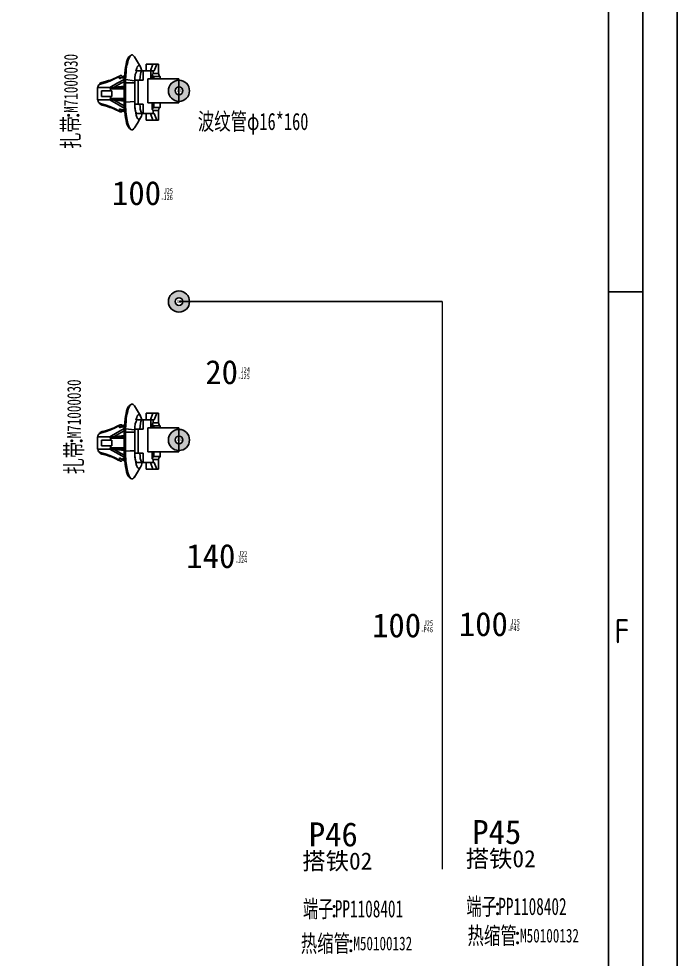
# Model space of a CAD drawing. Header units: millimetres. Extents: x -2653 to 6698, y -4403 to -42.
# Drawn here: x 907.6 to 1003.6, y -939.5 to -802.5 of the extents above; entities that cross this region are included whole.
import ezdxf
from ezdxf.enums import TextEntityAlignment as Align

# ---------------------------------------------------------------- set-up
doc = ezdxf.new("R2010")
doc.units = ezdxf.units.MM
doc.header["$MEASUREMENT"] = 0
for name, color, linetype in [('21', 7, 'Continuous'), ('4', 4, 'Continuous'), ('文字', 3, 'Continuous'), ('管-供应商', 43, 'Continuous'), ('管-内径', 2, 'Continuous'), ('管-名称', 59, 'Continuous'), ('管-外径', 6, 'Continuous'), ('管-编码', 58, 'Continuous'), ('节点长度', 1, 'Continuous'), ('节点长度-L', 32, 'Continuous'), ('虚拟连接器-功能', 63, 'Continuous'), ('虚拟连接器-名称', 53, 'Continuous'), ('虚拟连接器-编码', 52, 'Continuous'), ('轮廓线', 7, 'Continuous'), ('附件-供应商', 43, 'Continuous'), ('附件-名称', 53, 'Continuous'), ('附件-数量', 21, 'Continuous'), ('附件-编码', 52, 'Continuous')]:
    doc.layers.add(name, color=color, linetype=linetype)
for name, color, linetype, plot in [('供方编码', 51, 'Continuous', False), ('备注', 4, 'Continuous', False), ('管-ID', 7, 'Continuous', False), ('管-L', 38, 'Continuous', False), ('管-不打印', 2, 'Continuous', False), ('管-位置', 18, 'Continuous', False), ('管-单位', 2, 'Continuous', False), ('管-工位', 4, 'Continuous', False), ('管-开口', 64, 'Continuous', False), ('管-数量', 6, 'Continuous', False), ('管-类别', 56, 'Continuous', False), ('管-规格', 56, 'Continuous', False), ('管-重叠值', 49, 'Continuous', False), ('管-颜色', 14, 'Continuous', False), ('节点长度-E1', 53, 'Continuous', False), ('节点长度-E2', 53, 'Continuous', False), ('节点长度-不打印', 14, 'Continuous', False), ('虚拟连接器-不打印', 1, 'Continuous', False), ('虚拟连接器-位置', 12, 'Continuous', False), ('虚拟连接器-数量', 4, 'Continuous', False), ('附件-不打印', 2, 'Continuous', False), ('隐藏-节点长度辅助', 202, 'Continuous', False), ('隐藏-辅助信息', 3, 'Continuous', False)]:
    doc.layers.add(name, color=color, linetype=linetype, plot=plot)
doc.styles.add('CL', font='', dxfattribs={"height": 2})
doc.styles.add('GBHZ', font='gbenor.shx', dxfattribs={"bigfont": 'gbcbig.shx'})
doc.styles.add('灯泡', font='', dxfattribs={"width": 0.7})
doc.styles.get('CL').set_extended_font_data('SimSun')
doc.styles.get('灯泡').set_extended_font_data('NSimSun')

# ---------------------------------------------------------------- blocks, each defined once
blk = doc.blocks.new('010016')
at = {"lineweight": 25}
blk.add_line((2045.56, 1138.11), (2046.98, 1138.11), dxfattribs=at)
at = {"color": 0}
for p, q in [((2044.95, 1134.7), (2044.95, 1130.15)), ((2048.45, 1134.7), (2048.45, 1130.15)), ((2044.95, 1130.15), (2048.45, 1130.15))]:
    blk.add_line(p, q, dxfattribs=at)
at = {"layer": '21', "color": 0, "linetype": 'Continuous'}
for p, q in [((2044.52, 1140.95), (2044.41, 1140.55)), ((2044.66, 1140.9), (2044.42, 1140.22)), ((2044.62, 1141.35), (2044.52, 1140.95)), ((2044.62, 1141.35), (2044.69, 1141.48)), ((2044.64, 1141.42), (2044.62, 1141.36)), ((2044.67, 1141.47), (2044.64, 1141.42)), ((2044.86, 1141.6), (2044.66, 1140.9)), ((2044.74, 1141.56), (2044.66, 1141.47)), ((2044.7, 1141.54), (2044.66, 1141.46)), ((2044.69, 1141.48), (2044.86, 1141.6)), ((2044.75, 1141.61), (2044.7, 1141.54)), ((2044.88, 1141.66), (2044.74, 1141.56)), ((2044.81, 1141.67), (2044.75, 1141.61)), ((2044.87, 1141.74), (2044.81, 1141.67)), ((2044.86, 1141.6), (2044.88, 1141.66)), ((2044.95, 1141.8), (2044.87, 1141.74)), ((2044.95, 1141.76), (2044.88, 1141.66)), ((2045.03, 1141.85), (2044.95, 1141.8)), ((2045.03, 1141.85), (2044.95, 1141.76)), ((2045.15, 1141.93), (2045.03, 1141.85)), ((2045.07, 1141.88), (2045.03, 1141.85)), ((2045.12, 1141.9), (2045.07, 1141.88)), ((2045.37, 1141.99), (2045.15, 1141.93)), ((2046.27, 1142), (2045.37, 1142)), ((2045.37, 1140.2), (2045.37, 1142)), ((2046.27, 1141.45), (2045.85, 1141.45)), ((2045.85, 1141.45), (2045.85, 1140.13)), ((2047.17, 1142), (2046.27, 1142)), ((2046.69, 1141.45), (2046.27, 1141.45)), ((2046.69, 1141.45), (2046.69, 1140.13)), ((2047.17, 1142), (2047.17, 1140.2)), ((2047.17, 1141.99), (2047.28, 1141.97)), ((2047.28, 1141.97), (2047.39, 1141.93)), ((2047.39, 1141.93), (2047.51, 1141.85)), ((2047.47, 1141.88), (2047.43, 1141.9)), ((2047.51, 1141.85), (2047.47, 1141.88)), ((2047.51, 1141.85), (2047.59, 1141.76)), ((2047.6, 1141.8), (2047.51, 1141.85)), ((2047.59, 1141.76), (2047.66, 1141.66)), ((2047.67, 1141.74), (2047.6, 1141.8)), ((2047.66, 1141.66), (2047.8, 1141.56)), ((2047.68, 1141.6), (2047.66, 1141.66)), ((2047.73, 1141.67), (2047.67, 1141.74)), ((2047.85, 1141.48), (2047.68, 1141.6)), ((2047.68, 1141.6), (2047.88, 1140.9)), ((2047.79, 1141.61), (2047.73, 1141.67)), ((2047.84, 1141.54), (2047.79, 1141.61)), ((2047.8, 1141.56), (2047.88, 1141.47)), ((2047.88, 1141.46), (2047.84, 1141.54)), ((2047.92, 1141.35), (2047.85, 1141.48)), ((2047.9, 1141.42), (2047.87, 1141.47)), ((2047.88, 1140.9), (2048.12, 1140.22)), ((2047.92, 1141.36), (2047.9, 1141.42)), ((2048, 1141.03), (2047.92, 1141.35)), ((2048.09, 1140.7), (2048, 1141.03)), ((2044.12, 1139.55), (2043.79, 1138.9)), ((2044.04, 1139.55), (2043.9, 1139.25)), ((2044.17, 1139.85), (2044.04, 1139.55)), ((2044.42, 1140.22), (2044.12, 1139.55)), ((2044.13, 1138.05), (2045.37, 1140.22)), ((2044.29, 1140.2), (2044.17, 1139.85)), ((2044.41, 1140.55), (2044.29, 1140.2)), ((2044.74, 1138.57), (2045.33, 1139.59)), ((2045.17, 1138.1), (2045.37, 1139.91)), ((2045.37, 1138.11), (2045.37, 1140.2)), ((2045.37, 1140.2), (2045.56, 1140.13)), ((2045.85, 1140.13), (2045.56, 1140.13)), ((2045.56, 1138.11), (2045.56, 1140.13)), ((2045.85, 1140.13), (2045.85, 1139.93)), ((2046.27, 1139.93), (2045.85, 1139.93)), ((2046.69, 1139.93), (2046.27, 1139.93)), ((2046.98, 1140.13), (2046.69, 1140.13)), ((2046.69, 1139.93), (2046.69, 1140.13)), ((2046.98, 1140.13), (2047.17, 1140.2)), ((2046.98, 1138.11), (2046.98, 1140.13)), ((2047.8, 1139.14), (2047.17, 1140.22)), ((2047.17, 1140.2), (2047.17, 1138.11)), ((2047.37, 1138.1), (2047.17, 1139.91)), ((2047.8, 1138.57), (2047.21, 1139.59)), ((2048.18, 1140.41), (2048.09, 1140.7)), ((2048.12, 1140.22), (2048.42, 1139.55)), ((2048.27, 1140.12), (2048.18, 1140.41)), ((2048.37, 1139.86), (2048.27, 1140.12)), ((2048.48, 1139.6), (2048.37, 1139.86)), ((2048.42, 1139.55), (2048.75, 1138.9)), ((2048.59, 1139.37), (2048.48, 1139.6)), ((2048.7, 1139.14), (2048.59, 1139.37)), ((2042.77, 1137.93), (2043.2, 1138)), ((2043.2, 1138), (2043.65, 1138.05)), ((2043.63, 1138.71), (2043.79, 1138.9)), ((2043.63, 1138.52), (2043.63, 1138.71)), ((2043.79, 1138.33), (2043.63, 1138.52)), ((2043.77, 1138.99), (2043.64, 1138.74)), ((2043.65, 1138.05), (2044.13, 1138.08)), ((2043.79, 1138.35), (2043.69, 1138.14)), ((2043.7, 1138.17), (2043.86, 1138.37)), ((2043.7, 1137.98), (2043.7, 1138.17)), ((2043.9, 1139.25), (2043.77, 1138.99)), ((2043.79, 1138.9), (2043.95, 1138.83)), ((2043.89, 1138.56), (2043.79, 1138.35)), ((2043.86, 1138.07), (2043.83, 1138)), ((2043.83, 1138), (2043.88, 1138.06)), ((2043.96, 1138.55), (2043.86, 1138.37)), ((2043.86, 1138.37), (2043.96, 1138.33)), ((2043.86, 1138.07), (2043.92, 1138.19)), ((2043.88, 1138.06), (2043.95, 1138.11)), ((2043.89, 1138.56), (2043.95, 1138.67)), ((2043.92, 1138.19), (2044.05, 1138.3)), ((2043.95, 1138.83), (2044.08, 1138.79)), ((2043.95, 1138.67), (2044.08, 1138.79)), ((2043.99, 1138.19), (2043.95, 1138.11)), ((2043.95, 1138.11), (2044.02, 1138.08)), ((2044.08, 1138.79), (2043.96, 1138.55)), ((2043.96, 1138.33), (2044.05, 1138.3)), ((2044.05, 1138.3), (2043.99, 1138.19)), ((2044.02, 1138.08), (2044.08, 1138.06)), ((2044.03, 1138.02), (2044.05, 1138.04)), ((2044.05, 1138.04), (2044.08, 1138.06)), ((2044.13, 1138.05), (2044.08, 1138.06)), ((2044.13, 1138.08), (2044.61, 1138.11)), ((2044.46, 1138.06), (2044.74, 1138.57)), ((2044.61, 1138.11), (2045.07, 1138.11)), ((2045.07, 1138.11), (2045.88, 1138.11)), ((2045.07, 1137.94), (2045.07, 1138.11)), ((2045.88, 1138.11), (2046.66, 1138.11)), ((2046.66, 1138.11), (2047.06, 1138.11)), ((2047.06, 1138.11), (2047.45, 1138.11)), ((2047.45, 1138.11), (2047.84, 1138.11)), ((2048.41, 1138.05), (2047.8, 1139.14)), ((2048.08, 1138.06), (2047.8, 1138.57)), ((2047.84, 1138.11), (2048.32, 1138.11)), ((2048.32, 1138.11), (2048.32, 1138.11)), ((2048.32, 1138.11), (2048.33, 1137.94)), ((2048.32, 1138.11), (2048.79, 1138.09)), ((2048.41, 1138.05), (2048.46, 1138.06)), ((2048.59, 1138.83), (2048.46, 1138.79)), ((2048.59, 1138.67), (2048.46, 1138.79)), ((2048.46, 1138.79), (2048.58, 1138.55)), ((2048.52, 1138.08), (2048.46, 1138.06)), ((2048.5, 1138.03), (2048.46, 1138.06)), ((2048.58, 1138.33), (2048.49, 1138.3)), ((2048.62, 1138.19), (2048.49, 1138.3)), ((2048.49, 1138.3), (2048.55, 1138.19)), ((2048.59, 1138.11), (2048.52, 1138.08)), ((2048.55, 1138.19), (2048.59, 1138.11)), ((2048.58, 1138.55), (2048.68, 1138.37)), ((2048.68, 1138.37), (2048.58, 1138.33)), ((2048.75, 1138.9), (2048.59, 1138.83)), ((2048.65, 1138.56), (2048.59, 1138.67)), ((2048.66, 1138.06), (2048.59, 1138.11)), ((2048.68, 1138.07), (2048.62, 1138.19)), ((2048.75, 1138.35), (2048.65, 1138.56)), ((2048.71, 1138), (2048.66, 1138.06)), ((2048.84, 1138.18), (2048.68, 1138.37)), ((2048.71, 1138), (2048.68, 1138.07)), ((2048.8, 1138.94), (2048.7, 1139.14)), ((2048.91, 1138.71), (2048.75, 1138.9)), ((2048.75, 1138.33), (2048.91, 1138.52)), ((2048.85, 1138.14), (2048.75, 1138.35)), ((2048.79, 1138.09), (2049.27, 1138.05)), ((2048.9, 1138.74), (2048.8, 1138.94)), ((2048.84, 1137.99), (2048.84, 1138.18)), ((2048.91, 1138.52), (2048.91, 1138.71)), ((2049.27, 1138.05), (2049.73, 1138)), ((2049.73, 1138), (2050.16, 1137.94)), ((2041.02, 1137.04), (2041.08, 1137.16)), ((2041.02, 1136.96), (2041.02, 1137.04)), ((2041.04, 1136.87), (2041.02, 1136.96)), ((2041.19, 1136.71), (2041.04, 1136.87)), ((2041.14, 1137.24), (2041.07, 1137.14)), ((2041.08, 1137.16), (2041.26, 1137.31)), ((2041.21, 1137.34), (2041.14, 1137.24)), ((2041.32, 1136.63), (2041.19, 1136.71)), ((2041.21, 1137.34), (2041.22, 1137.36)), ((2041.22, 1137.36), (2041.35, 1137.47)), ((2041.26, 1137.31), (2041.4, 1137.39)), ((2041.3, 1136.63), (2042.01, 1136.2)), ((2041.35, 1137.47), (2041.53, 1137.58)), ((2041.4, 1137.39), (2041.56, 1137.46)), ((2041.53, 1137.58), (2041.76, 1137.68)), ((2041.56, 1137.46), (2041.95, 1137.59)), ((2041.76, 1137.68), (2042.05, 1137.77)), ((2041.95, 1137.59), (2042.43, 1137.71)), ((2042.05, 1137.77), (2042.39, 1137.86)), ((2042.39, 1137.86), (2042.77, 1137.93)), ((2042.43, 1137.71), (2042.98, 1137.81)), ((2042.98, 1137.81), (2043.3, 1137.85)), ((2043.3, 1137.85), (2043.63, 1137.88)), ((2043.63, 1137.88), (2043.97, 1137.91)), ((2043.97, 1137.91), (2044.32, 1137.93)), ((2044.32, 1137.93), (2044.69, 1137.94)), ((2044.69, 1137.94), (2045.07, 1137.94)), ((2045.07, 1137.94), (2045.1, 1137.28)), ((2045.07, 1137.94), (2045.57, 1137.94)), ((2045.1, 1137.28), (2045.13, 1136.62)), ((2045.57, 1137.94), (2045.88, 1137.94)), ((2045.88, 1137.94), (2046.38, 1137.94)), ((2046.38, 1137.94), (2047.11, 1137.94)), ((2047.11, 1137.94), (2047.84, 1137.94)), ((2047.84, 1137.28), (2047.84, 1137.94)), ((2047.84, 1137.94), (2047.97, 1137.94)), ((2047.84, 1136.62), (2047.84, 1137.28)), ((2047.97, 1137.94), (2048.09, 1137.94)), ((2048.09, 1137.94), (2048.33, 1137.94)), ((2048.15, 1136.61), (2048.33, 1137.94)), ((2048.33, 1137.94), (2048.83, 1137.91)), ((2048.83, 1137.91), (2049.5, 1137.86)), ((2049.5, 1137.86), (2049.83, 1137.82)), ((2049.83, 1137.82), (2050.14, 1137.78)), ((2050.14, 1137.78), (2050.42, 1137.73)), ((2050.16, 1137.94), (2050.55, 1137.86)), ((2050.42, 1137.73), (2050.68, 1137.67)), ((2050.55, 1137.86), (2050.89, 1137.77)), ((2050.68, 1137.67), (2050.93, 1137.61)), ((2050.89, 1137.77), (2051.18, 1137.68)), ((2050.92, 1136.19), (2051.65, 1136.63)), ((2050.93, 1137.61), (2051.16, 1137.54)), ((2051.16, 1137.54), (2051.51, 1137.41)), ((2051.18, 1137.68), (2051.41, 1137.58)), ((2051.41, 1137.58), (2051.59, 1137.48)), ((2051.51, 1137.41), (2051.76, 1137.26)), ((2051.59, 1137.48), (2051.73, 1137.33)), ((2051.86, 1136.8), (2051.65, 1136.63)), ((2051.81, 1137.23), (2051.74, 1137.33)), ((2051.76, 1137.26), (2051.9, 1137.09)), ((2051.87, 1137.13), (2051.81, 1137.23)), ((2051.92, 1136.92), (2051.86, 1136.8)), ((2051.9, 1137.09), (2051.93, 1137.01)), ((2051.93, 1137.01), (2051.92, 1136.92)), ((2042.01, 1136.2), (2042.71, 1135.78)), ((2042.51, 1135.99), (2042.58, 1135.85)), ((2042.58, 1136.08), (2042.55, 1135.99)), ((2042.69, 1136.18), (2042.58, 1136.08)), ((2042.58, 1135.85), (2042.75, 1135.73)), ((2042.87, 1136.27), (2042.69, 1136.18)), ((2042.75, 1135.73), (2043.02, 1135.62)), ((2043.14, 1136.37), (2042.87, 1136.27)), ((2043.02, 1135.62), (2043.4, 1135.53)), ((2043.47, 1136.45), (2043.14, 1136.37)), ((2043.42, 1136.26), (2043.46, 1136.34)), ((2043.42, 1135.52), (2043.42, 1136.26)), ((2043.5, 1135.63), (2043.42, 1135.52)), ((2043.42, 1135.36), (2043.42, 1135.52)), ((2043.42, 1135.36), (2044.77, 1135.36)), ((2043.42, 1134.25), (2043.42, 1135.36)), ((2043.46, 1136.34), (2043.59, 1136.41)), ((2043.87, 1136.51), (2043.47, 1136.45)), ((2043.73, 1135.72), (2043.5, 1135.63)), ((2043.8, 1136.48), (2043.59, 1136.41)), ((2044.02, 1135.78), (2043.73, 1135.72)), ((2044.08, 1136.53), (2043.8, 1136.48)), ((2044.31, 1136.56), (2043.87, 1136.51)), ((2044.38, 1135.82), (2044.02, 1135.78)), ((2044.41, 1136.56), (2044.08, 1136.53)), ((2044.77, 1136.58), (2044.31, 1136.56)), ((2044.77, 1135.84), (2044.38, 1135.82)), ((2044.77, 1136.58), (2044.41, 1136.56)), ((2044.77, 1135.78), (2044.7, 1136.01)), ((2044.77, 1136.59), (2044.77, 1135.84)), ((2045.13, 1136.58), (2044.77, 1136.58)), ((2048.27, 1136.09), (2044.77, 1136.09)), ((2044.77, 1135.36), (2044.77, 1135.84)), ((2045.13, 1136.59), (2046.11, 1136.59)), ((2047.84, 1136.59), (2046.11, 1136.59)), ((2047.97, 1136.59), (2047.84, 1136.59)), ((2048.08, 1136.59), (2047.97, 1136.59)), ((2048.1, 1136.59), (2048.08, 1136.59)), ((2048.15, 1136.59), (2048.1, 1136.59)), ((2048.27, 1136.59), (2048.15, 1136.59)), ((2048.27, 1136.57), (2048.49, 1136.59)), ((2048.27, 1136.59), (2048.27, 1135.84)), ((2048.72, 1135.82), (2048.27, 1135.84)), ((2048.27, 1135.36), (2048.27, 1135.84)), ((2048.27, 1135.36), (2049.62, 1135.36)), ((2048.49, 1136.59), (2048.71, 1136.58)), ((2048.71, 1136.58), (2048.91, 1136.55)), ((2049.13, 1135.76), (2048.72, 1135.82)), ((2048.91, 1136.55), (2049.09, 1136.51)), ((2049.09, 1136.51), (2049.25, 1136.45)), ((2049.39, 1135.7), (2049.13, 1135.76)), ((2049.25, 1136.45), (2049.38, 1136.37)), ((2049.38, 1136.37), (2049.46, 1136.31)), ((2049.56, 1135.61), (2049.39, 1135.7)), ((2049.47, 1136.4), (2049.59, 1136.32)), ((2049.62, 1135.52), (2049.56, 1135.61)), ((2049.72, 1136.39), (2049.57, 1136.43)), ((2049.59, 1136.32), (2049.62, 1136.26)), ((2049.62, 1136.26), (2049.62, 1135.52)), ((2049.62, 1135.57), (2049.92, 1135.65)), ((2049.62, 1135.36), (2049.62, 1135.52)), ((2049.62, 1134.25), (2049.62, 1135.36)), ((2049.99, 1136.31), (2049.72, 1136.39)), ((2049.92, 1135.65), (2050.17, 1135.76)), ((2050.19, 1136.22), (2049.99, 1136.31)), ((2050.17, 1135.76), (2050.32, 1135.87)), ((2050.34, 1136.1), (2050.19, 1136.22)), ((2050.19, 1135.75), (2050.92, 1136.19)), ((2050.32, 1135.87), (2050.37, 1135.98)), ((2050.39, 1135.98), (2050.34, 1136.1)), ((2042.44, 1134.92), (2043.42, 1134.92)), ((2042.44, 1133.95), (2042.44, 1134.92)), ((2042.44, 1133.95), (2043.42, 1134.32)), ((2042.44, 1133.36), (2042.44, 1133.95)), ((2043.42, 1133.93), (2043.42, 1134.25)), ((2043.42, 1133.93), (2043.83, 1133.93)), ((2043.42, 1133.93), (2043.42, 1133.74)), ((2043.83, 1133.93), (2043.85, 1133.94)), ((2043.83, 1133.13), (2043.83, 1133.93)), ((2043.85, 1133.94), (2043.87, 1133.94)), ((2043.87, 1133.94), (2043.9, 1133.96)), ((2043.9, 1133.96), (2043.92, 1133.99)), ((2043.92, 1133.99), (2043.97, 1134.05)), ((2044.95, 1134.05), (2043.97, 1134.05)), ((2043.97, 1134.05), (2044.14, 1133.97)), ((2044.14, 1133.97), (2044.27, 1133.83)), ((2048.45, 1134.7), (2044.95, 1134.7)), ((2048.45, 1134.25), (2049.62, 1134.25)), ((2049.07, 1134.05), (2048.45, 1134.05)), ((2048.77, 1133.83), (2048.89, 1133.97)), ((2048.89, 1133.97), (2049.07, 1134.05)), ((2049.07, 1134.05), (2049.12, 1133.97)), ((2049.12, 1133.97), (2049.17, 1133.94)), ((2049.17, 1133.94), (2049.18, 1133.94)), ((2049.18, 1133.94), (2049.2, 1133.93)), ((2049.2, 1133.93), (2049.2, 1133.13)), ((2049.2, 1133.93), (2049.62, 1133.93)), ((2050.59, 1134.92), (2049.62, 1134.92)), ((2050.59, 1133.95), (2049.62, 1134.32)), ((2049.62, 1133.93), (2049.62, 1134.25)), ((2049.62, 1133.93), (2049.62, 1133.74)), ((2050.59, 1133.95), (2050.59, 1134.92)), ((2050.59, 1133.36), (2050.59, 1133.95)), ((2042.44, 1133.36), (2043.42, 1133.74)), ((2042.44, 1133.36), (2042.44, 1133.13)), ((2042.44, 1133.13), (2043.83, 1133.13)), ((2044.06, 1133.08), (2043.83, 1133.13)), ((2044.27, 1132.88), (2044.06, 1133.08)), ((2044.27, 1132.88), (2044.27, 1133.83)), ((2044.27, 1133.83), (2044.95, 1133.83)), ((2044.27, 1132.88), (2044.95, 1132.88)), ((2048.45, 1133.83), (2048.77, 1133.83)), ((2048.45, 1132.88), (2048.77, 1132.88)), ((2048.77, 1132.88), (2048.77, 1133.83)), ((2048.92, 1133.05), (2048.77, 1132.88)), ((2049.2, 1133.13), (2048.92, 1133.05)), ((2049.2, 1133.13), (2050.59, 1133.13)), ((2050.59, 1133.36), (2049.62, 1133.74)), ((2050.59, 1133.36), (2050.59, 1133.13))]:
    blk.add_line(p, q, dxfattribs=at)
blk = doc.blocks.new('附件')
at = {"layer": '文字', "color": 3, "style": 'CL'}
blk.add_text(':', height=2.5, dxfattribs=at).set_placement((-3.79, -0.38), align=Align.MIDDLE_CENTER)
at = {"layer": '附件-不打印', "color": 3, "style": 'CL', "width": 0.7, "flags": 5}
for tag, p in [('范围', (-8.49, -1.32)), ('工位', (-6.9, -1.32)), ('位置', (-5.31, -1.32)), ('供方编码', (-8.49, -1.62))]:
    blk.add_attdef(tag, text='', height=0.2, dxfattribs=at).set_placement(p, align=Align.MIDDLE_CENTER)
at = {"layer": '附件-不打印', "color": 1, "style": 'CL'}
for tag, width, flags, p in [('单位', 0.6, 1, (-3.72, -1.32)), ('选项', 0.7, 13, (-6.9, -1.62)), ('备注', 0.7, 5, (-5.31, -1.62)), ('规格', 0.7, 5, (-3.72, -1.62))]:
    blk.add_attdef(tag, text='', height=0.2, dxfattribs=dict(at, width=width, flags=flags)).set_placement(p, align=Align.MIDDLE_CENTER)
at = {"layer": '附件-供应商', "color": 3, "style": 'CL', "width": 0.7, "flags": 8}
blk.add_attdef('供应商', text='', height=2.5, dxfattribs=at).set_placement((-13.4, -0.42), align=Align.MIDDLE_RIGHT)
at = {"layer": '附件-名称', "color": 3, "style": 'CL', "width": 0.7, "flags": 4}
blk.add_attdef('名称', text='', height=2.5, dxfattribs=at).set_placement((-3.92, -0.38), align=Align.MIDDLE_RIGHT)
at = {"layer": '附件-数量', "color": 2, "style": 'CL', "width": 0.7, "flags": 2}
blk.add_attdef('*', text='', height=1, dxfattribs=at).set_placement((15.72, -0.38), align=Align.MIDDLE_CENTER)
at = {"layer": '附件-数量', "color": 2, "style": 'CL', "width": 0.7, "flags": 4}
blk.add_attdef('数量', text='', height=1.2, dxfattribs=at).set_placement((16.07, -0.38), align=Align.MIDDLE_LEFT)
at = {"layer": '附件-编码', "color": 2, "style": 'CL', "width": 0.7, "flags": 4}
blk.add_attdef('编码', text='', height=2.5, dxfattribs=at).set_placement((-3.65, -0.38), align=Align.MIDDLE_LEFT)
blk = doc.blocks.new('分支点')
at = {"layer": '轮廓线'}
h = blk.add_hatch(color=1, dxfattribs=at)
edge = h.paths.add_edge_path()
edge.add_arc((0, 0), 1.54, 0, 360)
edge = h.paths.add_edge_path(flags=16)
edge.add_arc((0, 0), 0.56, 0, 360)
at = {"layer": '轮廓线', "color": 1, "linetype": 'ByBlock', "lineweight": -2}
for radius in [1.54, 0.56]:
    blk.add_circle((0, 0), radius, dxfattribs=at)
at = {"layer": '轮廓线', "color": 2, "style": 'CL', "width": 0.8}
blk.add_attdef('位置', text='', height=0.4, dxfattribs=at).set_placement((0, 0.04), align=Align.MIDDLE_CENTER)
at = {"layer": '隐藏-辅助信息', "color": 1, "style": 'CL', "width": 0.8, "flags": 13}
blk.add_attdef('选项', text='', height=0.1, dxfattribs=at).set_placement((0, -0.46), align=Align.MIDDLE_CENTER)
blk = doc.blocks.new('节点长度')
at = {"layer": '节点长度-E1', "color": 202, "ltscale": 0.5, "style": 'CL', "width": 0.7, "flags": 4}
blk.add_attdef('E1', text='', height=0.8, dxfattribs=at).set_placement((1.35, 0.93), align=Align.MIDDLE_LEFT)
at = {"layer": '节点长度-E2', "color": 202, "ltscale": 0.5, "style": 'CL', "width": 0.7, "flags": 4}
blk.add_attdef('E2', text='', height=0.8, dxfattribs=at).set_placement((1.34, -0.01), align=Align.MIDDLE_LEFT)
at = {"layer": '节点长度-L', "color": 1, "ltscale": 0.5, "style": 'CL', "flags": 4}
blk.add_attdef('L', text='', height=2, dxfattribs=at).set_placement((0.98, 0.61), align=Align.MIDDLE_RIGHT)
at = {"layer": '节点长度-不打印', "color": 202, "ltscale": 0.5, "style": 'CL', "width": 0.7}
blk.add_text('=', height=0.5, dxfattribs=at).set_placement((1.19, -0.27), align=Align.MIDDLE_CENTER)
at = {"layer": '节点长度-不打印', "color": 1, "style": 'CL', "width": 0.8, "flags": 13}
blk.add_attdef('选项', text='', height=0.1, dxfattribs=at).set_placement((0.33, -0.1), align=Align.MIDDLE_CENTER)
blk = doc.blocks.new('虚拟连接器')
at = {"layer": '文字', "style": 'CL'}
blk.add_text(':', height=2.5, dxfattribs=at).set_placement((-3.97, -3.75), align=Align.MIDDLE_CENTER)
at = {"layer": '虚拟连接器-不打印', "color": 1, "style": 'CL', "width": 0.6, "flags": 5}
blk.add_attdef('备注', (4.91, 5.84), '', height=1, dxfattribs=at)
at = {"layer": '虚拟连接器-不打印', "color": 3, "style": 'CL', "width": 0.6, "flags": 5}
for tag, p in [('供方编码', (-5.23, -0.54)), ('供方零件号', (-5.23, -0.81)), ('范围', (-5.23, -0.27)), ('工位', (-3.85, -0.28)), ('规格', (-1.16, -0.28))]:
    blk.add_attdef(tag, text='', height=0.2, dxfattribs=at).set_placement(p, align=Align.MIDDLE_LEFT)
at = {"layer": '虚拟连接器-不打印', "color": 1, "style": 'CL', "width": 0.6, "flags": 5}
blk.add_attdef('选项', text='', height=0.2, dxfattribs=at).set_placement((-3.85, -0.54), align=Align.MIDDLE_LEFT)
blk.add_attdef('加余量', text='', height=0.2, dxfattribs=at).set_placement((-2.1, -0.28), align=Align.MIDDLE_RIGHT)
at = {"layer": '虚拟连接器-不打印', "color": 1, "style": 'CL', "width": 0.6, "flags": 1}
blk.add_attdef('单位', text='', height=0.2, dxfattribs=at).set_placement((-2.35, -0.54), align=Align.MIDDLE_CENTER)
at = {"layer": '虚拟连接器-不打印', "color": 3, "style": 'CL', "width": 0.65, "flags": 5}
blk.add_attdef('供应商', text='', height=2.5, dxfattribs=at).set_placement((-14.3, -3.75), align=Align.MIDDLE_RIGHT)
at = {"layer": '虚拟连接器-位置', "color": 1, "style": 'CL', "flags": 4}
blk.add_attdef('位置', text='', height=3.5, dxfattribs=at).set_placement((-4.09, 7.07), align=Align.MIDDLE_CENTER)
at = {"layer": '虚拟连接器-功能', "color": 3, "style": 'CL', "flags": 4}
blk.add_attdef('功能', text='', height=2.5, dxfattribs=at).set_placement((-8.62, 3.19), align=Align.MIDDLE_LEFT)
at = {"layer": '虚拟连接器-功能', "color": 3, "style": '灯泡', "width": 0.7, "flags": 12}
blk.add_attdef('ENGLISH', text='', height=2.5, dxfattribs=at).set_placement((-8.62, -0.23), align=Align.MIDDLE_LEFT)
at = {"layer": '虚拟连接器-名称', "color": 3, "style": 'CL', "width": 0.65, "flags": 4}
blk.add_attdef('名称', text='', height=2.5, dxfattribs=at).set_placement((-4.08, -3.75), align=Align.MIDDLE_RIGHT)
at = {"layer": '虚拟连接器-数量', "color": 2, "style": 'CL', "width": 0.8, "flags": 5}
blk.add_attdef('数量', (2.58, 5.87), '', height=1, dxfattribs=at)
at = {"layer": '虚拟连接器-编码', "color": 2, "style": 'CL', "width": 0.65, "flags": 4}
blk.add_attdef('编码', text='', height=2.5, dxfattribs=at).set_placement((-3.87, -3.75), align=Align.MIDDLE_LEFT)
blk = doc.blocks.new('06A0TK')
blk.add_line((1184, 336), (1179, 336))
for points in [[(0, 0), (1189, 0), (1189, 841), (0, 841)], [(1184, 5), (20, 5), (20, 836), (1184, 836)]]:
    blk.add_lwpolyline(points, close=True)
at = {"layer": '4'}
blk.add_lwpolyline([(1179, 10), (25, 10), (25, 831), (1179, 831)], close=True, dxfattribs=at)
at = {"style": 'GBHZ'}
blk.add_text('F', height=3.5, dxfattribs=at).set_placement((1179.88, 284.82))
blk = doc.blocks.new('图框')
at = {"color": 0}
blk.add_blockref('06A0TK', (-348, 0), dxfattribs=at)
at = {"color": 0, "style": '灯泡', "flags": 12}
blk.add_attdef('线束型号', text='', height=4, dxfattribs=at).set_placement((798.5, 45), align=Align.MIDDLE_CENTER)
at = {"color": 0, "style": '灯泡', "width": 0.9, "flags": 12}
for tag, height, p in [('线束名称', 5, (733.5, 40)), ('适用车型', 3, (808.5, 37.5)), ('方案号', 3, (808.5, 32.5)), ('图纸日期', 3, (808.5, 27.5)), ('通知书', 3, (808.5, 22.5)), ('公司名', 5, (728.5, 20)), ('识别号', 3, (808.5, 17.5)), ('图幅', 3, (789.75, 12.5)), ('质量', 3, (822.25, 12.5))]:
    blk.add_attdef(tag, text='', height=height, dxfattribs=at).set_placement(p, align=Align.MIDDLE_CENTER)
blk = doc.blocks.new('管')
at = {"layer": '供方编码', "color": 2, "style": 'CL', "width": 0.7, "flags": 1}
blk.add_attdef('供方编码', text='', height=0.25, dxfattribs=at).set_placement((-1.65, -0.68), align=Align.MIDDLE_LEFT)
at = {"layer": '备注', "color": 1, "style": 'CL', "width": 0.7, "flags": 1}
blk.add_attdef('备注', text='', height=0.25, dxfattribs=at).set_placement((-2.74, -1.35), align=Align.MIDDLE_RIGHT)
at = {"layer": '文字', "color": 3, "style": 'CL', "flags": 9}
for tag, p in [('材质', (-6.17, -3.09)), ('耐低温', (10.81, -3.09)), ('耐高温', (10.81, -5.89)), ('参照标准', (10.54, -9.03))]:
    blk.add_attdef(tag, text='', height=2, dxfattribs=at).set_placement(p, align=Align.MIDDLE_RIGHT)
at = {"layer": '管-ID', "color": 1, "style": 'CL', "width": 0.7, "flags": 5}
blk.add_attdef('ID', text='', height=0.2, dxfattribs=at).set_placement((0.89, -0.7), align=Align.MIDDLE_CENTER)
at = {"layer": '管-L', "color": 2, "style": 'CL', "width": 0.8, "flags": 4}
blk.add_attdef('L', text='', height=0.2, dxfattribs=at).set_placement((5.33, 0.04), align=Align.MIDDLE_LEFT)
at = {"layer": '管-不打印', "color": 1, "style": 'CL', "width": 0.7, "flags": 13}
blk.add_attdef('选项', text='', height=0.2, dxfattribs=at).set_placement((5.15, -1.31), align=Align.MIDDLE_CENTER)
at = {"layer": '管-位置', "color": 3, "style": 'CL', "width": 0.7, "flags": 1}
blk.add_attdef('位置', text='', height=0.25, dxfattribs=at).set_placement((-2.77, -1.07), align=Align.MIDDLE_RIGHT)
at = {"layer": '管-供应商', "color": 3, "style": 'CL', "width": 0.7, "flags": 9}
blk.add_attdef('供应商', text='', height=2.5, dxfattribs=at).set_placement((-12.13, -0.08), align=Align.MIDDLE_RIGHT)
at = {"layer": '管-内径', "color": 3, "style": 'CL', "flags": 9}
blk.add_attdef('内径', text='', height=2, dxfattribs=at).set_placement((-6.19, -5.42), align=Align.MIDDLE_RIGHT)
at = {"layer": '管-单位', "color": 2, "style": 'CL', "width": 0.6, "flags": 5}
blk.add_attdef('单位', text='', height=0.2, dxfattribs=at).set_placement((5.16, -0.7), align=Align.MIDDLE_CENTER)
at = {"layer": '管-名称', "color": 1, "style": 'CL', "width": 0.7, "flags": 5}
blk.add_attdef('名称', text='', height=2.5, dxfattribs=at).set_placement((-2, 0), align=Align.MIDDLE_RIGHT)
at = {"layer": '管-外径', "color": 3, "style": 'CL', "width": 0.7, "flags": 1}
blk.add_attdef('外径', text='', height=2.5, dxfattribs=at).set_placement((-11.47, -8.41), align=Align.MIDDLE_LEFT)
at = {"layer": '管-工位', "color": 3, "style": 'CL', "width": 0.7, "flags": 1}
blk.add_attdef('工位', text='', height=0.25, dxfattribs=at).set_placement((-2.31, -1.34), align=Align.MIDDLE_CENTER)
at = {"layer": '管-开口', "color": 3, "style": 'CL', "width": 0.7, "flags": 1}
blk.add_attdef('开口', text='', height=0.25, dxfattribs=at).set_placement((-4.5, -1.06), align=Align.MIDDLE_CENTER)
at = {"layer": '管-数量', "color": 2, "style": 'CL', "width": 0.8, "flags": 1}
blk.add_attdef('数量', text='', height=2.5, dxfattribs=at).set_placement((4.91, 0.03), align=Align.MIDDLE_LEFT)
at = {"layer": '管-类别', "color": 7, "style": 'CL', "width": 0.6, "flags": 5}
blk.add_attdef('类别', text='', height=0.2, dxfattribs=at).set_placement((1.95, -1.22), align=Align.MIDDLE_CENTER)
at = {"layer": '管-编码', "color": 2, "style": 'CL', "width": 0.7}
blk.add_attdef('编码', text='', height=2.5, dxfattribs=at).set_placement((-1.65, 0.06), align=Align.MIDDLE_LEFT)
at = {"layer": '管-规格', "color": 3, "style": 'CL', "width": 0.7, "flags": 1}
blk.add_attdef('规格', text='', height=0.25, dxfattribs=at).set_placement((-1.61, -1.37), align=Align.MIDDLE_LEFT)
at = {"layer": '管-重叠值', "color": 1, "style": 'CL', "width": 0.6, "flags": 5}
blk.add_attdef('重叠值', text='', height=0.2, dxfattribs=at).set_placement((4.09, -0.96), align=Align.MIDDLE_CENTER)
at = {"layer": '管-颜色', "color": 7, "style": 'CL', "width": 0.6, "flags": 5}
blk.add_attdef('颜色', text='', height=0.2, dxfattribs=at).set_placement((1.95, -0.96), align=Align.MIDDLE_CENTER)

msp = doc.modelspace()

# ---------------------------------------------------------------- linework, layer by layer
at = {"layer": '轮廓线', "lineweight": -3}
msp.add_line((930.97, -843.69), (969.32, -843.69), dxfattribs=at)
at = {"layer": '轮廓线', "lineweight": 0}
msp.add_line((969.32, -843.69), (969.32, -926.33), dxfattribs=at)

# ---------------------------------------------------------------- block references
msp.add_blockref('图框', (162.57, -1178.27))
ref = msp.add_blockref('附件', (914.83, -812.78), dxfattribs=dict(rotation=90))
ref.add_attrib('名称', '扎带', dxfattribs={"layer": '附件-名称', "color": 3, "height": 2.5, "rotation": 90, "style": 'CL', "width": 0.7, "flags": 4}).set_placement((915.21, -816.7), align=Align.MIDDLE_RIGHT)
ref.add_attrib('编码', 'M71000030', dxfattribs={"layer": '附件-编码', "color": 2, "height": 2, "rotation": 90, "style": 'CL', "width": 0.7, "flags": 4}).set_placement((915.21, -816.2), align=Align.MIDDLE_LEFT)
at = {"rotation": 90}
for p in [(2061.12, -2859.7), (2061.12, -2910.54)]:
    msp.add_blockref('010016', p, dxfattribs=at)
at = {"lineweight": -3}
ref = msp.add_blockref('分支点', (930.97, -813), dxfattribs=at)
ref.add_attrib('位置', 'J26', dxfattribs={"layer": '隐藏-辅助信息', "color": 2, "height": 0.4, "style": 'CL', "width": 0.8}).set_placement((930.97, -812.97), align=Align.MIDDLE_CENTER)
msp.add_blockref('管', (935.37, -817.52)).add_auto_attribs({'编码': '波纹管φ16*160'})
ref = msp.add_blockref('节点长度', (927.38, -828.5), dxfattribs=at)
ref.add_attrib('L', '100', dxfattribs={"layer": '节点长度', "color": 1, "ltscale": 0.5, "height": 3.5, "style": 'CL'}).set_placement((928.36, -827.89), align=Align.MIDDLE_RIGHT)
ref.add_attrib('E1', 'J25', dxfattribs={"layer": '隐藏-节点长度辅助', "color": 202, "ltscale": 0.5, "height": 0.8, "style": 'CL', "width": 0.7}).set_placement((928.73, -827.57), align=Align.MIDDLE_LEFT)
ref.add_attrib('E2', 'J26', dxfattribs={"layer": '隐藏-节点长度辅助', "color": 202, "ltscale": 0.5, "height": 0.8, "style": 'CL', "width": 0.7}).set_placement((928.71, -828.51), align=Align.MIDDLE_LEFT)
ref = msp.add_blockref('分支点', (930.97, -843.69), dxfattribs=at)
ref.add_attrib('位置', 'J25', dxfattribs={"layer": '隐藏-辅助信息', "color": 2, "height": 0.4, "style": 'CL', "width": 0.8}).set_placement((930.97, -843.65), align=Align.MIDDLE_CENTER)
ref = msp.add_blockref('节点长度', (938.59, -854.57), dxfattribs=at)
ref.add_attrib('L', '20', dxfattribs={"layer": '节点长度', "color": 1, "ltscale": 0.5, "height": 3.5, "style": 'CL'}).set_placement((939.57, -853.96), align=Align.MIDDLE_RIGHT)
ref.add_attrib('E1', 'J24', dxfattribs={"layer": '隐藏-节点长度辅助', "color": 202, "ltscale": 0.5, "height": 0.8, "style": 'CL', "width": 0.7}).set_placement((939.94, -853.64), align=Align.MIDDLE_LEFT)
ref.add_attrib('E2', 'J25', dxfattribs={"layer": '隐藏-节点长度辅助', "color": 202, "ltscale": 0.5, "height": 0.8, "style": 'CL', "width": 0.7}).set_placement((939.93, -854.58), align=Align.MIDDLE_LEFT)
ref = msp.add_blockref('附件', (915.3, -860.18), dxfattribs=dict(rotation=90))
ref.add_attrib('名称', '扎带', dxfattribs={"layer": '附件-名称', "color": 3, "height": 2.5, "rotation": 90, "style": 'CL', "width": 0.7, "flags": 4}).set_placement((915.68, -864.1), align=Align.MIDDLE_RIGHT)
ref.add_attrib('编码', 'M71000030', dxfattribs={"layer": '附件-编码', "color": 2, "height": 2, "rotation": 90, "style": 'CL', "width": 0.7, "flags": 4}).set_placement((915.68, -863.6), align=Align.MIDDLE_LEFT)
ref = msp.add_blockref('分支点', (930.97, -863.84), dxfattribs=at)
ref.add_attrib('位置', 'J24', dxfattribs={"layer": '隐藏-辅助信息', "color": 2, "height": 0.4, "style": 'CL', "width": 0.8}).set_placement((930.97, -863.81), align=Align.MIDDLE_CENTER)
ref = msp.add_blockref('节点长度', (938.21, -881.35), dxfattribs=at)
ref.add_attrib('L', '140', dxfattribs={"layer": '节点长度', "color": 1, "ltscale": 0.5, "height": 3.5, "style": 'CL'}).set_placement((939.19, -880.74), align=Align.MIDDLE_RIGHT)
ref.add_attrib('E1', 'J22', dxfattribs={"layer": '隐藏-节点长度辅助', "color": 202, "ltscale": 0.5, "height": 0.8, "style": 'CL', "width": 0.7}).set_placement((939.56, -880.42), align=Align.MIDDLE_LEFT)
ref.add_attrib('E2', 'J24', dxfattribs={"layer": '隐藏-节点长度辅助', "color": 202, "ltscale": 0.5, "height": 0.8, "style": 'CL', "width": 0.7}).set_placement((939.54, -881.36), align=Align.MIDDLE_LEFT)
ref = msp.add_blockref('虚拟连接器', (957.55, -928.35), dxfattribs=at)
ref.add_attrib('位置', 'P46', dxfattribs={"layer": '虚拟连接器-位置', "color": 1, "height": 3.5, "style": 'CL', "flags": 4}).set_placement((953.46, -921.28), align=Align.MIDDLE_CENTER)
ref.add_attrib('名称', '端子', dxfattribs={"layer": '虚拟连接器-名称', "color": 3, "height": 2.5, "style": 'CL', "width": 0.65, "flags": 4}).set_placement((953.47, -932.11), align=Align.MIDDLE_RIGHT)
ref.add_attrib('编码', 'PP1108401', dxfattribs={"layer": '虚拟连接器-编码', "color": 7, "height": 2.5, "style": 'CL', "width": 0.65, "flags": 4}).set_placement((953.68, -932.11), align=Align.MIDDLE_LEFT)
ref.add_attrib('功能', '搭铁02', dxfattribs={"layer": '虚拟连接器-功能', "color": 3, "height": 2.5, "style": 'CL', "flags": 4}).set_placement((948.93, -925.16), align=Align.MIDDLE_LEFT)
ref = msp.add_blockref('虚拟连接器', (981.36, -928.02), dxfattribs=at)
ref.add_attrib('位置', 'P45', dxfattribs={"layer": '虚拟连接器-位置', "color": 1, "height": 3.5, "style": 'CL', "flags": 4}).set_placement((977.28, -920.94), align=Align.MIDDLE_CENTER)
ref.add_attrib('名称', '端子', dxfattribs={"layer": '虚拟连接器-名称', "color": 3, "height": 2.5, "style": 'CL', "width": 0.65, "flags": 4}).set_placement((977.28, -931.77), align=Align.MIDDLE_RIGHT)
ref.add_attrib('编码', 'PP1108402', dxfattribs={"layer": '虚拟连接器-编码', "color": 7, "height": 2.5, "style": 'CL', "width": 0.65, "flags": 4}).set_placement((977.5, -931.77), align=Align.MIDDLE_LEFT)
ref.add_attrib('功能', '搭铁02', dxfattribs={"layer": '虚拟连接器-功能', "color": 3, "height": 2.5, "style": 'CL', "flags": 4}).set_placement((972.74, -924.82), align=Align.MIDDLE_LEFT)
ref = msp.add_blockref('附件', (984.1, -935.63))
ref.add_attrib('名称', '热缩管', dxfattribs={"layer": '附件-名称', "color": 3, "height": 2.5, "style": 'CL', "width": 0.7, "flags": 4}).set_placement((980.18, -936.02), align=Align.MIDDLE_RIGHT)
ref.add_attrib('编码', 'M50100132', dxfattribs={"layer": '附件-编码', "color": 2, "height": 2, "style": 'CL', "width": 0.7, "flags": 4}).set_placement((980.68, -936.02), align=Align.MIDDLE_LEFT)
ref = msp.add_blockref('附件', (959.81, -936.78))
ref.add_attrib('名称', '热缩管', dxfattribs={"layer": '附件-名称', "color": 3, "height": 2.5, "style": 'CL', "width": 0.7, "flags": 4}).set_placement((955.88, -937.16), align=Align.MIDDLE_RIGHT)
ref.add_attrib('编码', 'M50100132', dxfattribs={"layer": '附件-编码', "color": 2, "height": 2, "style": 'CL', "width": 0.7, "flags": 4}).set_placement((956.38, -937.16), align=Align.MIDDLE_LEFT)
at = {"layer": '轮廓线', "lineweight": 0}
ref = msp.add_blockref('节点长度', (965.27, -891.44), dxfattribs=at)
ref.add_attrib('L', '100', dxfattribs={"layer": '节点长度', "color": 1, "ltscale": 0.5, "height": 3.5, "style": 'CL'}).set_placement((966.25, -890.83), align=Align.MIDDLE_RIGHT)
ref.add_attrib('E1', 'J25', dxfattribs={"layer": '隐藏-节点长度辅助', "color": 202, "ltscale": 0.5, "height": 0.8, "style": 'CL', "width": 0.7}).set_placement((966.62, -890.51), align=Align.MIDDLE_LEFT)
ref.add_attrib('E2', 'P46', dxfattribs={"layer": '隐藏-节点长度辅助', "color": 202, "ltscale": 0.5, "height": 0.8, "style": 'CL', "width": 0.7}).set_placement((966.61, -891.45), align=Align.MIDDLE_LEFT)
ref = msp.add_blockref('节点长度', (977.92, -891.26), dxfattribs=at)
ref.add_attrib('L', '100', dxfattribs={"layer": '节点长度', "color": 1, "ltscale": 0.5, "height": 3.5, "style": 'CL'}).set_placement((978.9, -890.65), align=Align.MIDDLE_RIGHT)
ref.add_attrib('E1', 'J25', dxfattribs={"layer": '隐藏-节点长度辅助', "color": 202, "ltscale": 0.5, "height": 0.8, "style": 'CL', "width": 0.7}).set_placement((979.27, -890.33), align=Align.MIDDLE_LEFT)
ref.add_attrib('E2', 'P45', dxfattribs={"layer": '隐藏-节点长度辅助', "color": 202, "ltscale": 0.5, "height": 0.8, "style": 'CL', "width": 0.7}).set_placement((979.26, -891.27), align=Align.MIDDLE_LEFT)

doc.saveas('drawing.dxf')
